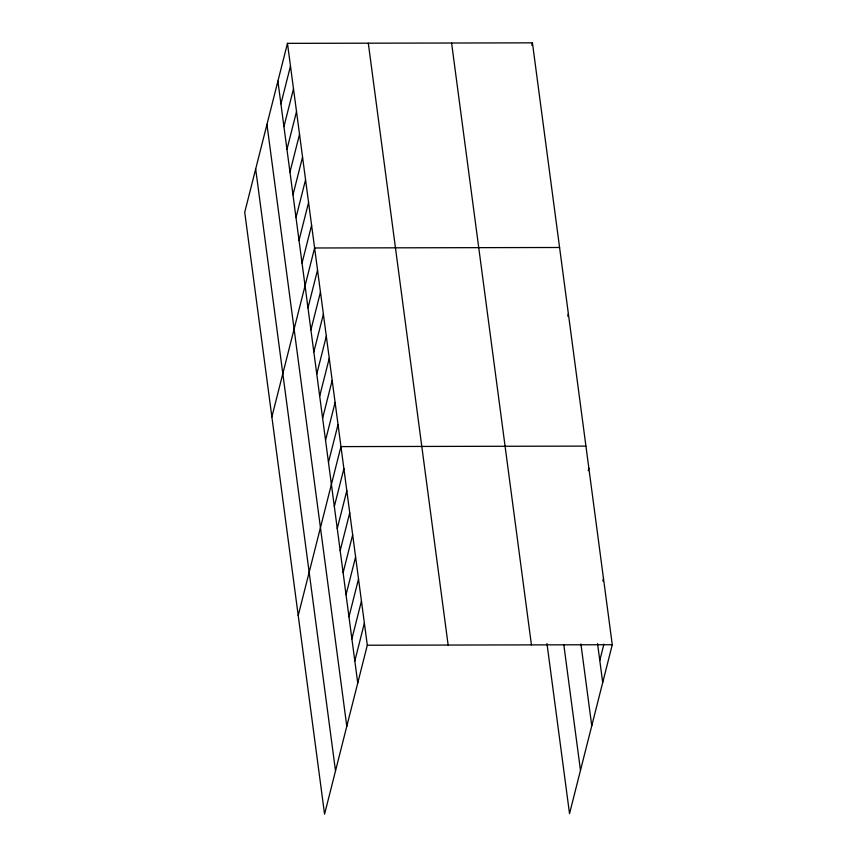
<?xml version="1.0" encoding="UTF-8"?>
<svg xmlns="http://www.w3.org/2000/svg" width="857" height="857" viewBox="0 0 857 857"><rect width="100%" height="100%" fill="white"/><g stroke="black" fill="none" stroke-linecap="round" stroke-linejoin="round"><path stroke-width="1.29" d="M287.47 43.353L244.727 212.279L324.567 814.15L367.31 645.225L287.47 43.353L532.433 42.85L612.273 644.721L569.53 813.647L546.97 643.586M280.925 103.879L290.48 66.085M283.935 126.622L293.501 88.828M286.956 149.354L296.522 111.56M289.966 172.096L299.532 134.303M292.987 194.828L302.553 157.035M295.997 217.571L305.563 179.777M299.018 240.303L308.584 202.509M302.039 263.045L311.594 225.252M271.873 416.909L314.615 247.984L559.578 247.491M307.974 307.856L317.54 270.051M310.909 329.924L320.464 292.13M313.833 351.991L323.4 314.198M316.758 374.059L326.324 336.265M319.682 396.127L329.249 358.333M322.618 418.195L332.173 380.401M325.542 440.262L335.108 402.469M328.467 462.33L338.033 424.536M298.215 615.53L340.957 446.604L585.931 446.111M334.326 506.466L343.893 468.672M337.251 528.533L346.817 490.74M340.175 550.612L349.742 512.818M343.111 572.68L352.666 534.886M346.035 594.747L355.601 556.954M348.96 616.815L358.526 579.021M351.884 638.883L361.45 601.089M354.819 660.951L364.375 623.157M531.801 45.367L532.433 42.85M567.73 316.212L568.362 313.694M588.223 470.697L588.855 468.179M602.857 581.035L603.489 578.518M599.782 660.447L603.928 644.078M367.31 645.225L612.273 644.721M597.543 643.575L602.707 682.515M580.917 644.003L591.759 725.793M563.777 644.453L580.478 770.379M451.596 43.011L531.436 644.893M368.306 43.182L448.147 645.064M277.904 81.147L357.744 683.018M266.955 124.415L346.796 726.297M255.675 169L335.515 770.882"/></g></svg>
